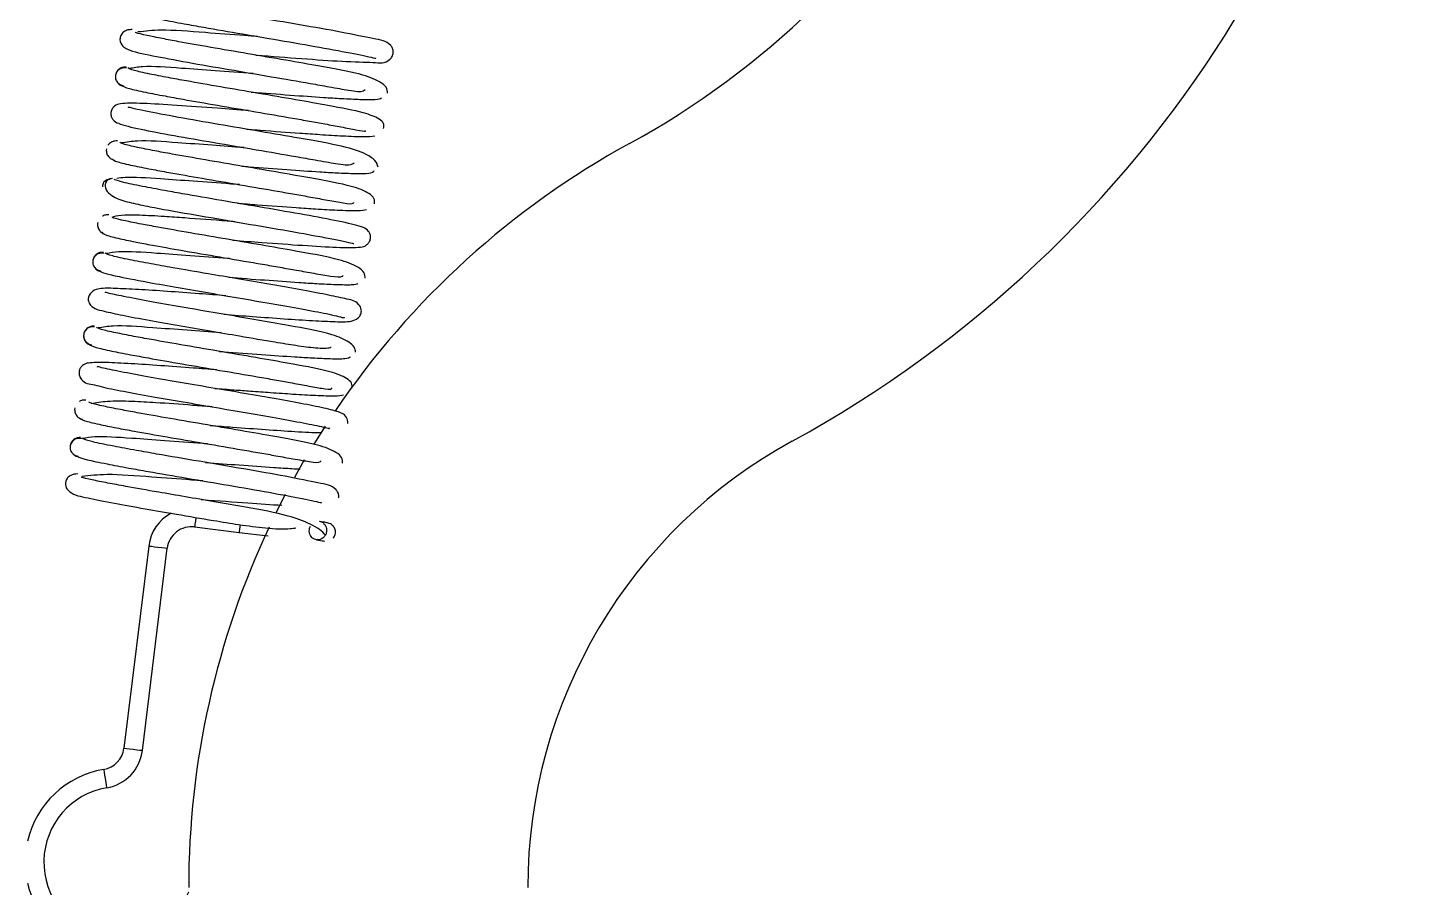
# Model space of a CAD drawing. Header units: millimetres. Extents: x 6622 to 532820, y 3370 to 359312.
# Drawn here: x 458809.5 to 458890.9, y 313392.8 to 313443.5 of the extents above; entities that cross this region are included whole.
import ezdxf

# ---------------------------------------------------------------- set-up
doc = ezdxf.new("R2010")
doc.units = ezdxf.units.MM

# ---------------------------------------------------------------- blocks, each defined once
blk = doc.blocks.new('A$C6F3A12F4')
at = {"color": 2, "linetype": 'Continuous', "lineweight": 25}
for p, q in [((1205.236, 1377.04), (1206.288, 1376.376)), ((1207.224, 1375.816), (1208.247, 1375.236)), ((1209.258, 1374.692), (1210.336, 1374.145)), ((1211.49, 1371.98), (1211.695, 1373.69)), ((1211.167, 1369.351), (1211.49, 1371.98)), ((1211.49, 1371.98), (1211.49, 1371.98)), ((1224.35, 1366.272), (1212.43, 1367.735)), ((1212.296, 1366.644), (1224.216, 1365.18))]:
    blk.add_line(p, q, dxfattribs=at)
at = {"color": 2, "linetype": 'Continuous', "lineweight": 25, "flags": 128}
for points in [[(1211.041, 1372.035), (1211.153, 1372.022), (1211.33, 1372), (1211.449, 1371.985), (1211.49, 1371.98)], [(1210.612, 1369.419), (1210.622, 1369.418), (1210.83, 1369.393), (1211.008, 1369.371), (1211.126, 1369.356), (1211.167, 1369.351)], [(1212.296, 1366.644), (1212.301, 1366.685), (1212.315, 1366.803), (1212.337, 1366.981), (1212.363, 1367.189), (1212.389, 1367.398), (1212.41, 1367.575), (1212.425, 1367.694), (1212.43, 1367.735)], [(1224.216, 1365.18), (1224.221, 1365.222), (1224.235, 1365.34), (1224.257, 1365.517), (1224.283, 1365.726), (1224.308, 1365.935), (1224.33, 1366.112), (1224.344, 1366.23), (1224.35, 1366.272)], [(1225.468, 1363.983), (1225.51, 1363.99), (1225.627, 1364.01), (1225.803, 1364.039), (1226.011, 1364.074), (1226.218, 1364.109), (1226.394, 1364.139), (1226.512, 1364.159), (1226.553, 1364.166)]]:
    blk.add_lwpolyline(points, dxfattribs=at)
at = {"color": 2, "linetype": 'Continuous', "lineweight": 25}
for centre, radius, start, end in [((1144.7, 1371), 70, 28.6854, 86.59677), ((1144.7, 1371), 50, 28.6854, 90), ((1232.427, 1419), 30, 208.6854, 270), ((1232.427, 1419), 50, 208.6854, 235.77921), ((1232.427, 1419), 50, 244.85617, 270), ((1212.607, 1369.175), 1.45, 173, 263), ((1230.941, 1364.908), 4.45, 189.60155, 66.84853), ((1230.941, 1364.908), 5.55, 282.97195, 47.49613), ((1212.607, 1369.175), 2.55, 208.43774, 263), ((1224.039, 1363.741), 2.55, 9.60155, 83), ((1224.039, 1363.741), 1.45, 9.60155, 83), ((1230.941, 1364.908), 5.55, 189.60155, 257.02805)]:
    blk.add_arc(centre, radius, start, end, dxfattribs=at)
for points, knots in [([(1183.349, 1372.952), (1183.35, 1372.966), (1183.417, 1373.867), (1183.558, 1375.753), (1183.74, 1378.183), (1183.76, 1379.992), (1183.866, 1380.607), (1183.489, 1380.982), (1183.332, 1381.051), (1183.189, 1381.075), (1183.057, 1381.063), (1182.899, 1381.012), (1182.5, 1380.696), (1182.431, 1380.033), (1182.005, 1378.121), (1181.577, 1375.626), (1181.115, 1372.924), (1180.742, 1370.739), (1180.444, 1369.053), (1180.191, 1367.685), (1179.925, 1366.378), (1179.814, 1366.097), (1179.754, 1365.944)], [0, 0, 0, 0, 0.001153, 0.078194, 0.157834, 0.242169, 0.321992, 0.334402, 0.339512, 0.344061, 0.348783, 0.354123, 0.367223, 0.451993, 0.537578, 0.617264, 0.694041, 0.767993, 0.806789, 0.858016, 0.922501, 1, 1, 1, 1]), ([(1185.591, 1380.733), (1185.478, 1380.726), (1185.261, 1380.713), (1184.833, 1380.192), (1184.403, 1378.987), (1184.055, 1377.043), (1183.652, 1374.734), (1183.269, 1372.48), (1182.893, 1370.281), (1182.593, 1368.59), (1182.359, 1367.347), (1182.175, 1366.442), (1182.03, 1365.832), (1182.009, 1365.872), (1182.001, 1365.889)], [0, 0, 0, 0, 0.058767, 0.112535, 0.204534, 0.336307, 0.431657, 0.529533, 0.627324, 0.722395, 0.780077, 0.852295, 0.938509, 1, 1, 1, 1]), ([(1187.675, 1380.493), (1187.575, 1380.515), (1187.384, 1380.557), (1187.048, 1380.19), (1186.696, 1379.234), (1186.371, 1377.507), (1185.984, 1375.33), (1185.606, 1373.116), (1185.224, 1370.873), (1184.912, 1369.079), (1184.66, 1367.689), (1184.446, 1366.587), (1184.236, 1365.636), (1184.153, 1365.492), (1184.109, 1365.414)], [0, 0, 0, 0, 0.055984, 0.107122, 0.195049, 0.321664, 0.41337, 0.507512, 0.601567, 0.693012, 0.748609, 0.818451, 0.902349, 1, 1, 1, 1]), ([(1185.533, 1372.688), (1185.534, 1372.7), (1185.59, 1373.461), (1185.707, 1374.989), (1185.832, 1376.755), (1185.917, 1378.124), (1185.968, 1379.217), (1185.98, 1380.159), (1185.913, 1380.292), (1185.876, 1380.364)], [0, 0, 0, 0, 0.003031, 0.190808, 0.373763, 0.485443, 0.62665, 0.797927, 1, 1, 1, 1]), ([(1189.948, 1380.168), (1189.821, 1380.135), (1189.577, 1380.073), (1189.109, 1379.39), (1188.672, 1377.968), (1188.297, 1375.793), (1187.851, 1373.214), (1187.423, 1370.695), (1187.008, 1368.289), (1186.684, 1366.617), (1186.522, 1365.771), (1186.396, 1365.409), (1186.453, 1365.427), (1186.464, 1365.431)], [0, 0, 0, 0, 0.068027, 0.129753, 0.233738, 0.377077, 0.488026, 0.60277, 0.721789, 0.846638, 0.913673, 0.982706, 1, 1, 1, 1]), ([(1180.805, 1365.623), (1180.866, 1365.779), (1180.98, 1366.065), (1181.235, 1367.293), (1181.479, 1368.594), (1181.76, 1370.172), (1182.106, 1372.188), (1182.533, 1374.698), (1182.948, 1377.107), (1183.269, 1378.785), (1183.442, 1379.662), (1183.564, 1380.05), (1183.52, 1380.046), (1183.508, 1380.046)], [0, 0, 0, 0, 0.121198, 0.222728, 0.304774, 0.36755, 0.479473, 0.595177, 0.71498, 0.840092, 0.90676, 0.975568, 1, 1, 1, 1]), ([(1181.848, 1365.66), (1181.848, 1365.58), (1181.849, 1365.412), (1181.967, 1365.159), (1182.185, 1364.981), (1182.526, 1364.914), (1182.847, 1365.099), (1183.148, 1365.644), (1183.341, 1366.649), (1183.759, 1368.828), (1184.185, 1371.309), (1184.619, 1373.859), (1184.966, 1375.884), (1185.246, 1377.427), (1185.442, 1378.57), (1185.544, 1379.232), (1185.413, 1379.372), (1185.386, 1379.401)], [0, 0, 0, 0, 0.0163, 0.034171, 0.053346, 0.073102, 0.111747, 0.149085, 0.289001, 0.410898, 0.525855, 0.63702, 0.744329, 0.803593, 0.881026, 0.975546, 1, 1, 1, 1]), ([(1185.143, 1365.044), (1185.196, 1365.146), (1185.295, 1365.334), (1185.519, 1366.344), (1185.74, 1367.483), (1185.996, 1368.892), (1186.309, 1370.69), (1186.691, 1372.939), (1187.008, 1374.793), (1187.243, 1376.134), (1187.42, 1377.116), (1187.606, 1378.098), (1187.77, 1378.965), (1187.875, 1379.469), (1187.81, 1379.433), (1187.792, 1379.424)], [0, 0, 0, 0, 0.108864, 0.201432, 0.277917, 0.338498, 0.437803, 0.539745, 0.641609, 0.691453, 0.740928, 0.801223, 0.876795, 0.966696, 1, 1, 1, 1]), ([(1187.717, 1372.421), (1187.737, 1372.695), (1187.819, 1373.771), (1187.931, 1375.273), (1188.041, 1376.881), (1188.121, 1378.213), (1188.172, 1379.484), (1188.134, 1379.803), (1188.113, 1379.977)], [0, 0, 0, 0, 0.073656, 0.289918, 0.411251, 0.569753, 0.765898, 1, 1, 1, 1]), ([(1192.125, 1379.95), (1192.017, 1379.966), (1191.81, 1379.997), (1191.418, 1379.571), (1191.019, 1378.499), (1190.684, 1376.673), (1190.289, 1374.436), (1189.909, 1372.202), (1189.529, 1369.972), (1189.222, 1368.219), (1188.976, 1366.886), (1188.773, 1365.858), (1188.585, 1365.038), (1188.521, 1364.976), (1188.488, 1364.944)], [0, 0, 0, 0, 0.056897, 0.108958, 0.198228, 0.326212, 0.418757, 0.513763, 0.608696, 0.700986, 0.757063, 0.827466, 0.911894, 1, 1, 1, 1]), ([(1189.9, 1372.151), (1189.911, 1372.289), (1189.977, 1373.179), (1190.101, 1374.812), (1190.22, 1376.533), (1190.299, 1377.855), (1190.34, 1378.9), (1190.334, 1379.788), (1190.233, 1379.881), (1190.178, 1379.931)], [0, 0, 0, 0, 0.032996, 0.214199, 0.390736, 0.498634, 0.635418, 0.802066, 1, 1, 1, 1]), ([(1194.267, 1371.61), (1194.31, 1372.183), (1194.42, 1373.633), (1194.579, 1375.837), (1194.703, 1377.909), (1194.712, 1378.982), (1194.616, 1379.427), (1194.428, 1379.624), (1194.287, 1379.696), (1194.165, 1379.728), (1194.03, 1379.731), (1193.873, 1379.697), (1193.634, 1379.552), (1193.444, 1379.162), (1193.205, 1378.201), (1192.833, 1376.224), (1192.413, 1373.817), (1191.982, 1371.279), (1191.629, 1369.225), (1191.345, 1367.617), (1191.101, 1366.301), (1190.846, 1365.057), (1190.737, 1364.767), (1190.678, 1364.609)], [0, 0, 0, 0, 0.048827, 0.123383, 0.201511, 0.287138, 0.32177, 0.334094, 0.339181, 0.343668, 0.347965, 0.352701, 0.364008, 0.396293, 0.480099, 0.558278, 0.633097, 0.705344, 0.775072, 0.813558, 0.8639, 0.92611, 1, 1, 1, 1]), ([(1192.083, 1371.88), (1192.113, 1372.267), (1192.203, 1373.465), (1192.321, 1375.057), (1192.427, 1376.628), (1192.499, 1377.909), (1192.54, 1379.104), (1192.49, 1379.353), (1192.463, 1379.489)], [0, 0, 0, 0, 0.100309, 0.310544, 0.427852, 0.581484, 0.77203, 1, 1, 1, 1]), ([(1196.505, 1379.403), (1196.393, 1379.404), (1196.179, 1379.405), (1195.762, 1378.911), (1195.341, 1377.743), (1194.996, 1375.829), (1194.594, 1373.538), (1194.212, 1371.289), (1193.835, 1369.08), (1193.533, 1367.369), (1193.296, 1366.1), (1193.105, 1365.156), (1192.947, 1364.487), (1192.911, 1364.502), (1192.894, 1364.508)], [0, 0, 0, 0, 0.0581437, 0.1114274, 0.2027208, 0.3333869, 0.4277841, 0.5246794, 0.6214944, 0.7156232, 0.772773, 0.8444175, 0.9301054, 1, 1, 1, 1]), ([(1186.622, 1372.53), (1186.575, 1371.917), (1186.462, 1370.424), (1186.302, 1368.193), (1186.182, 1366.153), (1186.179, 1365.138), (1186.27, 1364.71), (1186.467, 1364.511), (1186.612, 1364.44), (1186.744, 1364.409), (1186.87, 1364.411), (1187.024, 1364.446), (1187.252, 1364.591), (1187.452, 1364.994), (1187.698, 1366.014), (1188.075, 1368.022), (1188.496, 1370.44), (1188.927, 1372.974), (1189.276, 1375.021), (1189.561, 1376.606), (1189.765, 1377.809), (1189.865, 1378.531), (1189.731, 1378.724), (1189.702, 1378.767)], [0, 0, 0, 0, 0.055213, 0.134326, 0.21725, 0.307156, 0.34181, 0.353871, 0.3589, 0.363452, 0.368199, 0.373564, 0.386493, 0.422569, 0.511803, 0.594174, 0.673018, 0.749252, 0.822844, 0.863631, 0.916827, 0.98165, 1, 1, 1, 1]), ([(1189.474, 1364.465), (1189.526, 1364.533), (1189.623, 1364.659), (1189.84, 1365.591), (1190.056, 1366.673), (1190.306, 1368.033), (1190.614, 1369.79), (1190.995, 1372.026), (1191.314, 1373.897), (1191.553, 1375.268), (1191.733, 1376.284), (1191.924, 1377.304), (1192.078, 1378.213), (1192.15, 1378.686), (1192.046, 1378.738), (1192.033, 1378.745)], [0, 0, 0, 0, 0.111682, 0.206398, 0.284546, 0.346366, 0.447675, 0.551671, 0.65557, 0.706414, 0.756876, 0.818398, 0.895397, 0.986746, 1, 1, 1, 1]), ([(1190.623, 1364.503), (1190.639, 1364.395), (1190.671, 1364.171), (1191.073, 1364.005), (1191.499, 1364.238), (1191.84, 1364.782), (1192.055, 1365.564), (1192.355, 1366.982), (1192.702, 1368.974), (1193.161, 1371.651), (1193.618, 1374.338), (1193.972, 1376.337), (1194.219, 1377.611), (1194.368, 1378.331), (1194.465, 1378.694), (1194.456, 1378.735), (1194.454, 1378.746)], [0, 0, 0, 0, 0.038407, 0.079251, 0.120215, 0.159344, 0.232257, 0.29963, 0.421415, 0.538615, 0.656592, 0.778738, 0.842275, 0.907885, 0.975115, 1, 1, 1, 1]), ([(1198.634, 1371.077), (1198.677, 1371.646), (1198.771, 1372.879), (1198.902, 1374.689), (1199.016, 1376.395), (1199.065, 1377.704), (1199.104, 1378.414), (1198.931, 1378.953), (1198.632, 1379.169), (1198.29, 1379.207), (1197.81, 1378.88), (1197.758, 1378.346), (1197.471, 1377.16), (1197.188, 1375.599), (1196.868, 1373.79), (1196.551, 1371.936), (1196.219, 1369.986), (1195.916, 1368.228), (1195.638, 1366.669), (1195.397, 1365.407), (1195.17, 1364.354), (1195.079, 1364.167), (1195.031, 1364.067)], [0, 0, 0, 0, 0.048122, 0.104278, 0.16257, 0.22414, 0.282986, 0.310053, 0.323521, 0.33659, 0.360415, 0.432249, 0.493046, 0.553724, 0.611053, 0.664707, 0.714478, 0.777369, 0.821085, 0.872827, 0.93251, 1, 1, 1, 1]), ([(1196.451, 1371.345), (1196.505, 1372.067), (1196.616, 1373.53), (1196.741, 1375.283), (1196.828, 1376.672), (1196.883, 1377.787), (1196.9, 1378.757), (1196.84, 1378.914), (1196.808, 1378.999)], [0, 0, 0, 0, 0.180723, 0.366287, 0.479498, 0.622542, 0.795849, 1, 1, 1, 1]), ([(1200.868, 1378.844), (1200.77, 1378.832), (1200.58, 1378.809), (1200.192, 1378.382), (1199.75, 1377.334), (1199.414, 1375.586), (1199.06, 1373.569), (1198.731, 1371.647), (1198.396, 1369.673), (1198.062, 1367.745), (1197.748, 1365.988), (1197.512, 1364.842), (1197.406, 1364.286), (1197.319, 1364.056), (1197.366, 1364.073), (1197.373, 1364.076)], [0, 0, 0, 0, 0.05364, 0.103572, 0.19116, 0.323436, 0.413959, 0.501488, 0.591371, 0.683897, 0.779204, 0.881768, 0.93667, 0.991168, 1, 1, 1, 1]), ([(1203.014, 1378.615), (1202.908, 1378.634), (1202.706, 1378.672), (1202.336, 1378.272), (1201.957, 1377.246), (1201.624, 1375.457), (1201.233, 1373.241), (1200.853, 1371.015), (1200.472, 1368.779), (1200.163, 1367.008), (1199.915, 1365.651), (1199.706, 1364.592), (1199.508, 1363.712), (1199.435, 1363.617), (1199.396, 1363.567)], [0, 0, 0, 0, 0.056398, 0.108049, 0.196765, 0.323993, 0.415882, 0.510213, 0.604469, 0.696102, 0.751803, 0.821768, 0.90574, 1, 1, 1, 1]), ([(1200.818, 1370.811), (1200.825, 1370.896), (1200.888, 1371.733), (1201.008, 1373.322), (1201.13, 1375.063), (1201.211, 1376.403), (1201.257, 1377.465), (1201.259, 1378.371), (1201.178, 1378.477), (1201.134, 1378.534)], [0, 0, 0, 0, 0.020811, 0.204905, 0.384248, 0.493763, 0.632347, 0.800742, 1, 1, 1, 1]), ([(1193.772, 1363.861), (1193.832, 1363.901), (1193.943, 1363.975), (1194.16, 1364.842), (1194.373, 1365.876), (1194.617, 1367.184), (1194.919, 1368.897), (1195.298, 1371.114), (1195.619, 1372.998), (1195.861, 1374.395), (1196.045, 1375.441), (1196.241, 1376.502), (1196.402, 1377.479), (1196.463, 1377.991), (1196.352, 1378.094), (1196.338, 1378.107)], [0, 0, 0, 0, 0.112774, 0.20793, 0.28616, 0.347916, 0.449036, 0.552812, 0.656495, 0.707243, 0.757603, 0.818984, 0.895769, 0.986798, 1, 1, 1, 1]), ([(1196.074, 1363.721), (1196.12, 1363.813), (1196.206, 1363.987), (1196.441, 1365.006), (1196.739, 1366.562), (1197.09, 1368.557), (1197.417, 1370.467), (1197.753, 1372.441), (1198.085, 1374.375), (1198.412, 1376.166), (1198.66, 1377.544), (1198.875, 1378.194), (1198.808, 1378.183), (1198.8, 1378.181)], [0, 0, 0, 0, 0.096471, 0.180683, 0.312266, 0.403546, 0.49175, 0.582287, 0.675395, 0.771206, 0.874377, 0.985066, 1, 1, 1, 1]), ([(1205.077, 1378.382), (1205.073, 1378.383), (1205.006, 1378.397), (1204.856, 1378.377), (1204.605, 1378.265), (1204.451, 1378.017), (1204.29, 1377.555), (1204.072, 1376.581), (1203.789, 1375.082), (1203.469, 1373.276), (1203.133, 1371.312), (1202.794, 1369.319), (1202.463, 1367.401), (1202.154, 1365.664), (1201.922, 1364.499), (1201.788, 1363.852), (1201.7, 1363.603), (1201.745, 1363.607), (1201.757, 1363.608)], [0, 0, 0, 0, 0.000737, 0.011793, 0.024816, 0.069398, 0.131658, 0.232099, 0.328827, 0.422828, 0.514328, 0.604925, 0.695462, 0.788677, 0.887414, 0.937733, 0.983264, 1, 1, 1, 1]), ([(1203.001, 1370.541), (1203.031, 1370.925), (1203.084, 1371.635), (1203.167, 1372.739), (1203.253, 1373.926), (1203.343, 1375.267), (1203.419, 1376.597), (1203.456, 1377.743), (1203.412, 1377.995), (1203.389, 1378.129)], [0, 0, 0, 0, 0.100852, 0.186307, 0.297336, 0.434062, 0.596632, 0.78519, 1, 1, 1, 1]), ([(1207.415, 1378.071), (1207.305, 1378.078), (1207.094, 1378.092), (1206.689, 1377.627), (1206.279, 1376.501), (1205.938, 1374.62), (1205.538, 1372.348), (1205.157, 1370.104), (1204.778, 1367.886), (1204.474, 1366.157), (1204.233, 1364.86), (1204.036, 1363.88), (1203.866, 1363.149), (1203.817, 1363.134), (1203.794, 1363.127)], [0, 0, 0, 0, 0.057572, 0.110401, 0.20104, 0.330696, 0.424228, 0.520231, 0.616157, 0.709425, 0.766084, 0.837185, 0.922344, 1, 1, 1, 1]), ([(1209.454, 1377.842), (1209.432, 1377.846), (1209.366, 1377.858), (1209.255, 1377.843), (1209.098, 1377.793), (1208.705, 1377.472), (1208.627, 1376.793), (1208.199, 1374.852), (1207.769, 1372.341), (1207.306, 1369.636), (1206.933, 1367.454), (1206.637, 1365.777), (1206.385, 1364.42), (1206.121, 1363.131), (1206.013, 1362.869), (1205.954, 1362.726)], [0, 0, 0, 0, 0.0034102, 0.0106837, 0.0189591, 0.0392894, 0.1691395, 0.2991191, 0.4198132, 0.5361762, 0.6482751, 0.7070805, 0.7847362, 0.8825086, 1, 1, 1, 1]), ([(1197.54, 1371.186), (1197.5, 1370.66), (1197.409, 1369.468), (1197.279, 1367.682), (1197.163, 1365.953), (1197.107, 1364.62), (1197.08, 1363.908), (1197.21, 1363.333), (1197.623, 1363.021), (1198.264, 1363.18), (1198.424, 1363.896), (1198.685, 1365.03), (1198.972, 1366.579), (1199.288, 1368.369), (1199.603, 1370.213), (1199.935, 1372.165), (1200.239, 1373.92), (1200.487, 1375.43), (1200.629, 1376.565), (1200.64, 1377.23), (1200.572, 1377.392), (1200.565, 1377.408)], [0, 0, 0, 0, 0.047761, 0.108182, 0.170992, 0.237437, 0.299758, 0.327199, 0.353986, 0.380433, 0.460349, 0.525623, 0.590486, 0.651882, 0.709372, 0.762724, 0.83029, 0.876923, 0.931434, 0.993218, 1, 1, 1, 1]), ([(1200.409, 1363.144), (1200.462, 1363.226), (1200.558, 1363.377), (1200.778, 1364.341), (1200.995, 1365.446), (1201.248, 1366.826), (1201.558, 1368.601), (1201.94, 1370.843), (1202.257, 1372.707), (1202.495, 1374.066), (1202.674, 1375.068), (1202.862, 1376.069), (1203.014, 1376.95), (1203.091, 1377.408), (1202.991, 1377.439), (1202.978, 1377.443)], [0, 0, 0, 0, 0.11133, 0.205876, 0.283955, 0.345766, 0.447094, 0.551117, 0.655047, 0.705903, 0.756374, 0.817849, 0.894712, 0.98583, 1, 1, 1, 1]), ([(1201.907, 1370.652), (1201.872, 1370.193), (1201.786, 1369.054), (1201.656, 1367.292), (1201.538, 1365.513), (1201.464, 1364.01), (1201.469, 1363.23), (1201.558, 1362.862), (1201.694, 1362.688), (1201.822, 1362.588), (1202.034, 1362.524), (1202.235, 1362.544), (1202.691, 1362.759), (1202.729, 1363.226), (1203.035, 1364.37), (1203.307, 1365.878), (1203.63, 1367.682), (1203.964, 1369.642), (1204.303, 1371.63), (1204.632, 1373.54), (1204.94, 1375.269), (1205.172, 1376.426), (1205.303, 1377.075), (1205.395, 1377.316), (1205.344, 1377.309), (1205.331, 1377.307)], [0, 0, 0, 0, 0.040326, 0.10025, 0.16187, 0.228168, 0.300179, 0.328486, 0.339175, 0.347861, 0.35502, 0.362426, 0.371271, 0.441518, 0.50616, 0.568394, 0.628908, 0.687881, 0.746296, 0.804661, 0.86469, 0.928159, 0.960586, 0.990372, 1, 1, 1, 1]), ([(1211.65, 1377.065), (1211.543, 1376.961), (1211.334, 1376.759), (1210.923, 1376.057), (1210.421, 1374.669), (1210.053, 1372.672), (1209.696, 1370.578), (1209.397, 1368.822), (1209.087, 1367.015), (1208.809, 1365.442), (1208.568, 1364.138), (1208.384, 1363.217), (1208.254, 1362.644), (1208.237, 1362.689), (1208.23, 1362.707)], [0, 0, 0, 0, 0.05303, 0.103995, 0.192424, 0.32799, 0.42006, 0.501766, 0.580105, 0.687081, 0.758975, 0.842608, 0.93756, 1, 1, 1, 1]), ([(1210.841, 1376.687), (1210.85, 1376.735), (1210.87, 1376.842), (1210.964, 1376.976), (1211.099, 1377.077), (1211.258, 1377.134), (1211.438, 1377.141), (1211.612, 1377.093), (1211.756, 1377.002), (1211.869, 1376.872), (1211.932, 1376.721), (1211.94, 1376.562), (1211.901, 1376.408), (1211.81, 1376.274), (1211.675, 1376.173), (1211.516, 1376.115), (1211.338, 1376.111), (1211.206, 1376.137), (1211.151, 1376.173), (1211.144, 1376.177)], [0, 0, 0, 0, 0.055924, 0.12663, 0.18251, 0.244108, 0.309016, 0.373968, 0.435605, 0.491515, 0.562266, 0.618198, 0.674123, 0.744832, 0.800695, 0.862297, 0.927226, 0.992158, 1, 1, 1, 1]), ([(1210.934, 1377.157), (1210.928, 1377.154), (1210.915, 1377.148), (1210.87, 1376.869), (1210.843, 1376.709)], [0, 0, 0, 0, 0.428337, 1, 1, 1, 1]), ([(1211.828, 1377.531), (1211.822, 1377.537), (1211.782, 1377.576), (1211.686, 1377.622), (1211.549, 1377.659), (1211.409, 1377.657), (1211.283, 1377.625), (1211.149, 1377.555), (1211.034, 1377.441), (1210.96, 1377.298), (1210.944, 1377.207), (1210.938, 1377.168)], [0, 0, 0, 0, 0.021355, 0.143636, 0.266095, 0.384719, 0.496102, 0.597926, 0.768924, 0.900203, 1, 1, 1, 1]), ([(1211.93, 1376.54), (1211.957, 1376.703), (1212.004, 1376.993), (1212.018, 1377.005), (1212.024, 1377.01)], [0, 0, 0, 0, 0.559913, 1, 1, 1, 1]), ([(1204.729, 1362.557), (1204.783, 1362.609), (1204.884, 1362.703), (1205.099, 1363.593), (1205.312, 1364.647), (1205.559, 1365.976), (1205.864, 1367.708), (1206.243, 1369.934), (1206.563, 1371.813), (1206.804, 1373.199), (1206.986, 1374.232), (1207.18, 1375.273), (1207.337, 1376.219), (1207.398, 1376.706), (1207.29, 1376.792), (1207.278, 1376.801)], [0, 0, 0, 0, 0.112338, 0.207411, 0.285745, 0.347665, 0.449135, 0.553278, 0.657325, 0.708252, 0.758782, 0.820316, 0.897195, 0.98825, 1, 1, 1, 1]), ([(1205.185, 1370.271), (1205.218, 1370.712), (1205.303, 1371.833), (1205.433, 1373.585), (1205.548, 1375.348), (1205.61, 1376.395), (1205.612, 1376.786), (1205.612, 1376.808)], [0, 0, 0, 0, 0.169109, 0.429225, 0.696463, 0.983607, 1, 1, 1, 1]), ([(1207.004, 1362.399), (1207.065, 1362.548), (1207.177, 1362.822), (1207.431, 1364.035), (1207.673, 1365.327), (1207.953, 1366.897), (1208.298, 1368.907), (1208.725, 1371.417), (1209.142, 1373.838), (1209.466, 1375.536), (1209.642, 1376.432), (1209.767, 1376.832), (1209.722, 1376.828), (1209.711, 1376.827)], [0, 0, 0, 0, 0.120805, 0.22201, 0.303789, 0.366386, 0.477963, 0.593309, 0.712805, 0.838035, 0.905473, 0.975479, 1, 1, 1, 1]), ([(1207.368, 1370), (1207.419, 1370.671), (1207.526, 1372.085), (1207.648, 1373.791), (1207.726, 1374.973), (1207.747, 1375.419), (1207.755, 1375.575)], [0, 0, 0, 0, 0.3177578, 0.6696647, 0.8842717, 1, 1, 1, 1]), ([(1208.049, 1362.453), (1208.058, 1362.309), (1208.073, 1362.086), (1208.271, 1361.847), (1208.538, 1361.704), (1208.883, 1361.753), (1209.309, 1362.189), (1209.414, 1362.895), (1209.761, 1364.495), (1210.082, 1366.323), (1210.431, 1368.342), (1210.76, 1370.268), (1211.053, 1372.068), (1211.262, 1373.643), (1211.312, 1374.764), (1211.247, 1375.208), (1211.232, 1375.313)], [0, 0, 0, 0, 0.032128, 0.049909, 0.068282, 0.104563, 0.139334, 0.271326, 0.389606, 0.495629, 0.59119, 0.697892, 0.773789, 0.864179, 0.968159, 1, 1, 1, 1]), ([(1209.553, 1369.737), (1209.555, 1369.772), (1209.624, 1370.695), (1209.762, 1372.484), (1209.85, 1373.854), (1209.891, 1374.492)], [0, 0, 0, 0, 0.02022, 0.543814, 1, 1, 1, 1]), ([(1182.254, 1373.059), (1182.235, 1372.813), (1182.156, 1371.762), (1182.013, 1369.723), (1181.818, 1367.509), (1181.939, 1366.435), (1181.987, 1366.005)], [0, 0, 0, 0, 0.088559, 0.377564, 0.750665, 1, 1, 1, 1]), ([(1184.438, 1372.795), (1184.38, 1372.041), (1184.266, 1370.544), (1184.115, 1368.29), (1183.969, 1366.508), (1184.102, 1365.757), (1184.146, 1365.508)], [0, 0, 0, 0, 0.249193, 0.49408, 0.832454, 1, 1, 1, 1]), ([(1188.805, 1372.262), (1188.757, 1371.632), (1188.652, 1370.26), (1188.504, 1368.068), (1188.346, 1366.174), (1188.483, 1365.33), (1188.532, 1365.032)], [0, 0, 0, 0, 0.212735, 0.46365, 0.810693, 1, 1, 1, 1]), ([(1190.988, 1371.989), (1190.976, 1371.822), (1190.907, 1370.901), (1190.78, 1369.239), (1190.639, 1367.068), (1190.52, 1365.5), (1190.606, 1364.92), (1190.628, 1364.771)], [0, 0, 0, 0, 0.055375, 0.304892, 0.547974, 0.88364, 1, 1, 1, 1]), ([(1193.172, 1371.719), (1193.161, 1371.572), (1193.086, 1370.575), (1192.977, 1369.116), (1192.855, 1367.413), (1192.782, 1365.942), (1192.772, 1364.888), (1192.901, 1364.534), (1192.906, 1364.522)], [0, 0, 0, 0, 0.051233, 0.349204, 0.507103, 0.717512, 0.99007, 1, 1, 1, 1]), ([(1195.356, 1371.451), (1195.352, 1371.409), (1195.293, 1370.618), (1195.173, 1369.059), (1195.025, 1366.827), (1194.885, 1365.081), (1195.012, 1364.365), (1195.053, 1364.13)], [0, 0, 0, 0, 0.013951, 0.261881, 0.503429, 0.837639, 1, 1, 1, 1]), ([(1199.723, 1370.918), (1199.671, 1370.239), (1199.562, 1368.816), (1199.413, 1366.597), (1199.26, 1364.747), (1199.394, 1363.942), (1199.44, 1363.665)], [0, 0, 0, 0, 0.227328, 0.475643, 0.819604, 1, 1, 1, 1]), ([(1204.09, 1370.381), (1204.061, 1369.993), (1203.975, 1368.859), (1203.853, 1367.242), (1203.765, 1365.561), (1203.74, 1364.18), (1203.854, 1363.551), (1203.907, 1363.258)], [0, 0, 0, 0, 0.136121, 0.397517, 0.581974, 0.805174, 1, 1, 1, 1]), ([(1206.274, 1370.111), (1206.266, 1370.017), (1206.203, 1369.172), (1206.08, 1367.57), (1205.934, 1365.357), (1205.803, 1363.646), (1205.92, 1362.964), (1205.959, 1362.74)], [0, 0, 0, 0, 0.030526, 0.273903, 0.511034, 0.839456, 1, 1, 1, 1]), ([(1208.457, 1369.842), (1208.44, 1369.618), (1208.362, 1368.591), (1208.219, 1366.563), (1208.023, 1364.284), (1208.145, 1363.164), (1208.197, 1362.693)], [0, 0, 0, 0, 0.079282, 0.363629, 0.732016, 1, 1, 1, 1]), ([(1184.06, 1365.314), (1184.058, 1365.261), (1184.054, 1365.146), (1184.11, 1364.988), (1184.196, 1364.866), (1184.291, 1364.781), (1184.401, 1364.717), (1184.482, 1364.7), (1184.519, 1364.692)], [0, 0, 0, 0, 0.197941, 0.434468, 0.569681, 0.715428, 0.869786, 1, 1, 1, 1]), ([(1184.105, 1365.331), (1184.099, 1365.277), (1184.086, 1365.158), (1184.143, 1364.958), (1184.266, 1364.803), (1184.412, 1364.716), (1184.541, 1364.679), (1184.675, 1364.676), (1184.802, 1364.707), (1184.912, 1364.763), (1185.024, 1364.858), (1185.115, 1364.996), (1185.137, 1365.11), (1185.147, 1365.162)], [0, 0, 0, 0, 0.104251, 0.226007, 0.365148, 0.439778, 0.515544, 0.590547, 0.662974, 0.731402, 0.794964, 0.906401, 1, 1, 1, 1]), ([(1184.946, 1364.798), (1184.973, 1364.813), (1185.063, 1364.864), (1185.148, 1365.006), (1185.179, 1365.12), (1185.194, 1365.173)], [0, 0, 0, 0, 0.186256, 0.62525, 1, 1, 1, 1]), ([(1188.414, 1364.799), (1188.412, 1364.744), (1188.408, 1364.625), (1188.479, 1364.428), (1188.576, 1364.297), (1188.65, 1364.255), (1188.652, 1364.254)], [0, 0, 0, 0, 0.275101, 0.602803, 0.988986, 1, 1, 1, 1]), ([(1188.874, 1364.159), (1188.882, 1364.156), (1188.934, 1364.14), (1189.037, 1364.144), (1189.208, 1364.179), (1189.379, 1364.287), (1189.502, 1364.456), (1189.531, 1364.568), (1189.544, 1364.619)], [0, 0, 0, 0, 0.024479, 0.168382, 0.309936, 0.573456, 0.803459, 1, 1, 1, 1]), ([(1190.677, 1364.345), (1190.679, 1364.327), (1190.701, 1364.123), (1190.848, 1363.945), (1191.025, 1363.922), (1191.117, 1363.91)], [0, 0, 0, 0, 0.0422546, 0.4994544, 1, 1, 1, 1]), ([(1192.77, 1364.3), (1192.769, 1364.245), (1192.767, 1364.124), (1192.797, 1363.98), (1192.849, 1363.922), (1192.853, 1363.917)], [0, 0, 0, 0, 0.437322, 0.951613, 1, 1, 1, 1]), ([(1193.218, 1363.642), (1193.23, 1363.638), (1193.287, 1363.62), (1193.393, 1363.62), (1193.565, 1363.652), (1193.736, 1363.756), (1193.858, 1363.921), (1193.887, 1364.029), (1193.901, 1364.079)], [0, 0, 0, 0, 0.036436, 0.177546, 0.316527, 0.575828, 0.803521, 1, 1, 1, 1]), ([(1194.982, 1363.97), (1194.981, 1363.917), (1194.977, 1363.803), (1195.047, 1363.607), (1195.181, 1363.46), (1195.326, 1363.378), (1195.408, 1363.361), (1195.446, 1363.353)], [0, 0, 0, 0, 0.198953, 0.435863, 0.714777, 0.868388, 1, 1, 1, 1]), ([(1195.031, 1364.002), (1195.025, 1363.947), (1195.012, 1363.827), (1195.068, 1363.624), (1195.191, 1363.468), (1195.338, 1363.379), (1195.466, 1363.341), (1195.6, 1363.337), (1195.727, 1363.366), (1195.837, 1363.422), (1195.948, 1363.515), (1196.039, 1363.652), (1196.06, 1363.764), (1196.069, 1363.816)], [0, 0, 0, 0, 0.103368, 0.22402, 0.362161, 0.436458, 0.512038, 0.587015, 0.659596, 0.728333, 0.792313, 0.904931, 1, 1, 1, 1]), ([(1195.907, 1363.486), (1195.921, 1363.495), (1195.998, 1363.541), (1196.073, 1363.675), (1196.105, 1363.79), (1196.119, 1363.843)], [0, 0, 0, 0, 0.109682, 0.590252, 1, 1, 1, 1]), ([(1199.337, 1363.448), (1199.335, 1363.394), (1199.331, 1363.277), (1199.4, 1363.076), (1199.535, 1362.93), (1199.645, 1362.856), (1199.69, 1362.844), (1199.691, 1362.844)], [0, 0, 0, 0, 0.228054, 0.499609, 0.819056, 0.994772, 1, 1, 1, 1]), ([(1199.38, 1363.441), (1199.374, 1363.388), (1199.362, 1363.272), (1199.419, 1363.074), (1199.544, 1362.923), (1199.69, 1362.838), (1199.819, 1362.803), (1199.954, 1362.802), (1200.081, 1362.833), (1200.191, 1362.891), (1200.303, 1362.988), (1200.394, 1363.128), (1200.415, 1363.243), (1200.425, 1363.296)], [0, 0, 0, 0, 0.102429, 0.222413, 0.360268, 0.434588, 0.5103, 0.585489, 0.658354, 0.727368, 0.791649, 0.904717, 1, 1, 1, 1]), ([(1199.801, 1362.814), (1199.808, 1362.812), (1199.859, 1362.797), (1199.961, 1362.801), (1200.132, 1362.837), (1200.303, 1362.947), (1200.426, 1363.118), (1200.455, 1363.232), (1200.469, 1363.284)], [0, 0, 0, 0, 0.02195, 0.167392, 0.310158, 0.574741, 0.804479, 1, 1, 1, 1]), ([(1203.692, 1362.942), (1203.692, 1362.888), (1203.69, 1362.769), (1203.721, 1362.625), (1203.775, 1362.565), (1203.781, 1362.558)], [0, 0, 0, 0, 0.427765, 0.933835, 1, 1, 1, 1]), ([(1204.158, 1362.288), (1204.164, 1362.287), (1204.215, 1362.271), (1204.315, 1362.274), (1204.486, 1362.306), (1204.658, 1362.412), (1204.78, 1362.579), (1204.809, 1362.688), (1204.822, 1362.739)], [0, 0, 0, 0, 0.019048, 0.164692, 0.307565, 0.572441, 0.802955, 1, 1, 1, 1]), ([(1205.905, 1362.627), (1205.903, 1362.575), (1205.9, 1362.462), (1205.97, 1362.268), (1206.105, 1362.122), (1206.251, 1362.041), (1206.333, 1362.025), (1206.371, 1362.017)], [0, 0, 0, 0, 0.200573, 0.438089, 0.7162, 0.868791, 1, 1, 1, 1]), ([(1205.957, 1362.676), (1205.951, 1362.62), (1205.938, 1362.499), (1205.994, 1362.293), (1206.117, 1362.135), (1206.263, 1362.045), (1206.391, 1362.005), (1206.525, 1362), (1206.688, 1362.036), (1206.85, 1362.142), (1206.962, 1362.311), (1206.982, 1362.421), (1206.992, 1362.472)], [0, 0, 0, 0, 0.102856, 0.222598, 0.359723, 0.433591, 0.508883, 0.583732, 0.656381, 0.789115, 0.903081, 1, 1, 1, 1]), ([(1206.853, 1362.168), (1206.86, 1362.173), (1206.929, 1362.216), (1206.999, 1362.347), (1207.031, 1362.463), (1207.045, 1362.517)], [0, 0, 0, 0, 0.060374, 0.567306, 1, 1, 1, 1])]:
    blk.add_open_spline(points, degree=3, knots=knots, dxfattribs=at)

msp = doc.modelspace()

# ---------------------------------------------------------------- block references
at = {"color": 0, "rotation": 270}
msp.add_blockref('A$C6F3A12F4', (457450, 314625.198), dxfattribs=at)

doc.saveas('drawing.dxf')
